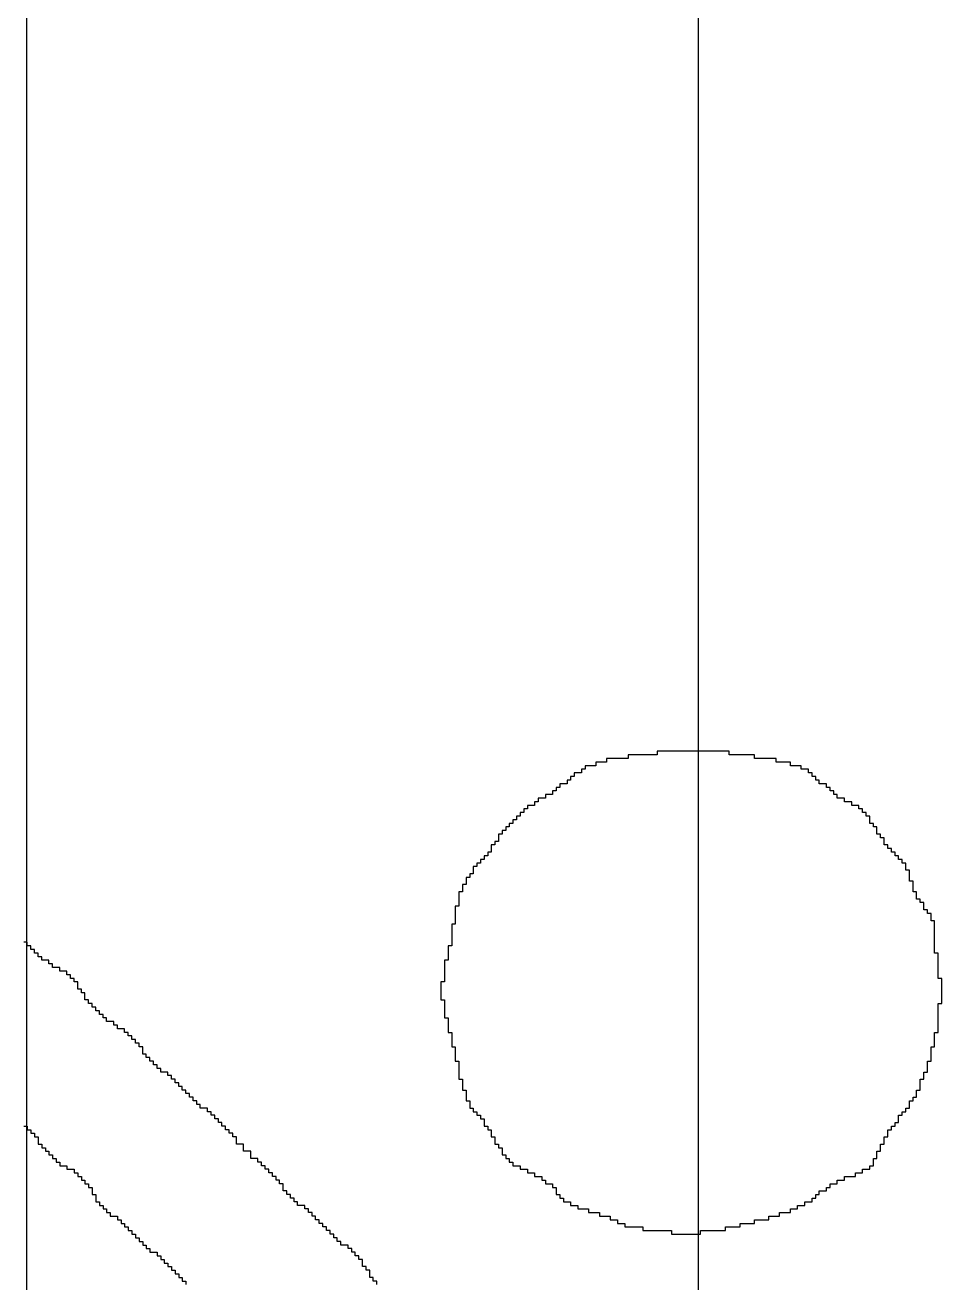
# Model space of a CAD drawing. Header units: millimetres. Extents: x 9.6 to 105, y 7.6 to 66.9.
# Drawn here: x 89.5336 to 89.8812, y 21.8305 to 22.3076 of the extents above; entities that cross this region are included whole.
import ezdxf

# ---------------------------------------------------------------- set-up
doc = ezdxf.new("R2010")
doc.units = ezdxf.units.MM
for name, color, linetype in [('BottomOverlay', 54, 'Continuous'), ('DrillDrawing', 1, 'Continuous'), ('TopLayer', 1, 'Continuous')]:
    doc.layers.add(name, color=color, linetype=linetype)

msp = doc.modelspace()

# ---------------------------------------------------------------- linework, layer by layer
at = {"layer": 'BottomOverlay'}
for p, q in [((89.53438, 21.95971), (89.53301, 21.95971)), ((89.53438, 21.95834), (89.53438, 21.95971)), ((89.53575, 21.95834), (89.53438, 21.95834)), ((89.53575, 21.95698), (89.53575, 21.95834)), ((89.53712, 21.95698), (89.53575, 21.95698)), ((89.53712, 21.95561), (89.53712, 21.95698)), ((89.53848, 21.95561), (89.53712, 21.95561)), ((89.53848, 21.95424), (89.53848, 21.95561)), ((89.53985, 21.95424), (89.53848, 21.95424)), ((89.53985, 21.95287), (89.53985, 21.95424)), ((89.54258, 21.95287), (89.53985, 21.95287)), ((89.54258, 21.95151), (89.54258, 21.95287)), ((89.54395, 21.95151), (89.54258, 21.95151)), ((89.54395, 21.95014), (89.54395, 21.95151)), ((89.54668, 21.95014), (89.54395, 21.95014)), ((89.54668, 21.94878), (89.54668, 21.95014)), ((89.54942, 21.94878), (89.54668, 21.94878)), ((89.54942, 21.94741), (89.54942, 21.94878)), ((89.55079, 21.94741), (89.54942, 21.94741)), ((89.55079, 21.94604), (89.55079, 21.94741)), ((89.55215, 21.94604), (89.55079, 21.94604)), ((89.55215, 21.94467), (89.55215, 21.94604)), ((89.55352, 21.94467), (89.55215, 21.94467)), ((89.55352, 21.94331), (89.55352, 21.94467)), ((89.55352, 21.94194), (89.55352, 21.94331)), ((89.55489, 21.94194), (89.55352, 21.94194)), ((89.55489, 21.94057), (89.55489, 21.94194)), ((89.55625, 21.94057), (89.55489, 21.94057)), ((89.55625, 21.9392), (89.55625, 21.94057)), ((89.55625, 21.93784), (89.55625, 21.9392)), ((89.55762, 21.93784), (89.55625, 21.93784)), ((89.55762, 21.93647), (89.55762, 21.93784)), ((89.55899, 21.93647), (89.55762, 21.93647)), ((89.55899, 21.9351), (89.55899, 21.93647)), ((89.56035, 21.9351), (89.55899, 21.9351)), ((89.56035, 21.93374), (89.56035, 21.9351)), ((89.56172, 21.93374), (89.56035, 21.93374)), ((89.56172, 21.93237), (89.56172, 21.93374)), ((89.56309, 21.93237), (89.56172, 21.93237)), ((89.56309, 21.931), (89.56309, 21.93237)), ((89.56446, 21.931), (89.56309, 21.931)), ((89.56446, 21.92964), (89.56446, 21.931)), ((89.56719, 21.92964), (89.56446, 21.92964)), ((89.56719, 21.92827), (89.56719, 21.92964)), ((89.56856, 21.92827), (89.56719, 21.92827)), ((89.56856, 21.9269), (89.56856, 21.92827)), ((89.57129, 21.9269), (89.56856, 21.9269)), ((89.57129, 21.92554), (89.57129, 21.9269)), ((89.57266, 21.92554), (89.57129, 21.92554)), ((89.57266, 21.92417), (89.57266, 21.92554)), ((89.57402, 21.92417), (89.57266, 21.92417)), ((89.57402, 21.9228), (89.57402, 21.92417)), ((89.57539, 21.9228), (89.57402, 21.9228)), ((89.57539, 21.92143), (89.57539, 21.9228)), ((89.57676, 21.92143), (89.57539, 21.92143)), ((89.57676, 21.92007), (89.57676, 21.92143)), ((89.57813, 21.92007), (89.57676, 21.92007)), ((89.57813, 21.9187), (89.57813, 21.92007)), ((89.57813, 21.91733), (89.57813, 21.9187)), ((89.57949, 21.91733), (89.57813, 21.91733)), ((89.57949, 21.91597), (89.57949, 21.91733)), ((89.58086, 21.91597), (89.57949, 21.91597)), ((89.58086, 21.9146), (89.58086, 21.91597)), ((89.58223, 21.9146), (89.58086, 21.9146)), ((89.58223, 21.91323), (89.58223, 21.9146)), ((89.5836, 21.91323), (89.58223, 21.91323)), ((89.5836, 21.91187), (89.5836, 21.91323)), ((89.58496, 21.91187), (89.5836, 21.91187)), ((89.58496, 21.9105), (89.58496, 21.91187)), ((89.58769, 21.9105), (89.58496, 21.9105)), ((89.58769, 21.90913), (89.58769, 21.9105)), ((89.58906, 21.90913), (89.58769, 21.90913)), ((89.58906, 21.90776), (89.58906, 21.90913)), ((89.59043, 21.90776), (89.58906, 21.90776)), ((89.59043, 21.9064), (89.59043, 21.90776)), ((89.5918, 21.9064), (89.59043, 21.9064)), ((89.5918, 21.90503), (89.5918, 21.9064)), ((89.59316, 21.90503), (89.5918, 21.90503)), ((89.59316, 21.90366), (89.59316, 21.90503)), ((89.59453, 21.90366), (89.59316, 21.90366)), ((89.59453, 21.9023), (89.59453, 21.90366)), ((89.5959, 21.9023), (89.59453, 21.9023)), ((89.5959, 21.90093), (89.5959, 21.9023)), ((89.59726, 21.90093), (89.5959, 21.90093)), ((89.59726, 21.89956), (89.59726, 21.90093)), ((89.59863, 21.89956), (89.59726, 21.89956)), ((89.59863, 21.8982), (89.59863, 21.89956)), ((89.6, 21.8982), (89.59863, 21.8982)), ((89.6, 21.89683), (89.6, 21.8982)), ((89.60273, 21.89683), (89.6, 21.89683)), ((89.60273, 21.89546), (89.60273, 21.89683)), ((89.6041, 21.89546), (89.60273, 21.89546)), ((89.6041, 21.89409), (89.6041, 21.89546)), ((89.60547, 21.89409), (89.6041, 21.89409)), ((89.60547, 21.89273), (89.60547, 21.89409)), ((89.53301, 21.88999), (89.53438, 21.88999)), ((89.53438, 21.88999), (89.53438, 21.88863)), ((89.60683, 21.89273), (89.60547, 21.89273)), ((89.60683, 21.89136), (89.60683, 21.89273)), ((89.6082, 21.89136), (89.60683, 21.89136)), ((89.6082, 21.88999), (89.6082, 21.89136)), ((89.60957, 21.88999), (89.6082, 21.88999)), ((89.60957, 21.88863), (89.60957, 21.88999)), ((89.53438, 21.88863), (89.53575, 21.88863)), ((89.53575, 21.88863), (89.53575, 21.88726)), ((89.53575, 21.88726), (89.53712, 21.88726)), ((89.53712, 21.88726), (89.53712, 21.88589)), ((89.53712, 21.88589), (89.53848, 21.88589)), ((89.53848, 21.88589), (89.53848, 21.88453)), ((89.53848, 21.88453), (89.53848, 21.88316)), ((89.61093, 21.88863), (89.60957, 21.88863)), ((89.61093, 21.88726), (89.61093, 21.88863)), ((89.6123, 21.88726), (89.61093, 21.88726)), ((89.6123, 21.88589), (89.6123, 21.88726)), ((89.61367, 21.88589), (89.6123, 21.88589)), ((89.61367, 21.88453), (89.61367, 21.88589)), ((89.61367, 21.88316), (89.61367, 21.88453)), ((89.53848, 21.88316), (89.53985, 21.88316)), ((89.53985, 21.88316), (89.53985, 21.88179)), ((89.53985, 21.88179), (89.54122, 21.88179)), ((89.54122, 21.88179), (89.54122, 21.88042)), ((89.54122, 21.88042), (89.54258, 21.88042)), ((89.54258, 21.88042), (89.54258, 21.87906)), ((89.6164, 21.88316), (89.61367, 21.88316)), ((89.6164, 21.88179), (89.6164, 21.88316)), ((89.6164, 21.88042), (89.6164, 21.88179)), ((89.61914, 21.88042), (89.6164, 21.88042)), ((89.61914, 21.87906), (89.61914, 21.88042)), ((89.54258, 21.87906), (89.54395, 21.87906)), ((89.54395, 21.87906), (89.54395, 21.87769)), ((89.54395, 21.87769), (89.54532, 21.87769)), ((89.54532, 21.87769), (89.54532, 21.87632)), ((89.54532, 21.87632), (89.54668, 21.87632)), ((89.54668, 21.87632), (89.54668, 21.87495)), ((89.54668, 21.87495), (89.54942, 21.87495)), ((89.54942, 21.87495), (89.54942, 21.87359)), ((89.61914, 21.87769), (89.61914, 21.87906)), ((89.62187, 21.87769), (89.61914, 21.87769)), ((89.62187, 21.87632), (89.62187, 21.87769)), ((89.62324, 21.87632), (89.62187, 21.87632)), ((89.62324, 21.87495), (89.62324, 21.87632)), ((89.6246, 21.87495), (89.62324, 21.87495)), ((89.6246, 21.87359), (89.6246, 21.87495)), ((89.54942, 21.87359), (89.55215, 21.87359)), ((89.55215, 21.87359), (89.55215, 21.87222)), ((89.55215, 21.87222), (89.55352, 21.87222)), ((89.55352, 21.87222), (89.55352, 21.87086)), ((89.55352, 21.87086), (89.55489, 21.87086)), ((89.55489, 21.87086), (89.55489, 21.86949)), ((89.62597, 21.87359), (89.6246, 21.87359)), ((89.62597, 21.87222), (89.62597, 21.87359)), ((89.62734, 21.87222), (89.62597, 21.87222)), ((89.62734, 21.87086), (89.62734, 21.87222)), ((89.62871, 21.87086), (89.62734, 21.87086)), ((89.62871, 21.86949), (89.62871, 21.87086)), ((89.55489, 21.86949), (89.55625, 21.86949)), ((89.55625, 21.86949), (89.55625, 21.86812)), ((89.55625, 21.86812), (89.55762, 21.86812)), ((89.55762, 21.86812), (89.55762, 21.86675)), ((89.55762, 21.86675), (89.55899, 21.86675)), ((89.55899, 21.86675), (89.55899, 21.86539)), ((89.55899, 21.86539), (89.55899, 21.86402)), ((89.63007, 21.86949), (89.62871, 21.86949)), ((89.63007, 21.86812), (89.63007, 21.86949)), ((89.63144, 21.86812), (89.63007, 21.86812)), ((89.63144, 21.86675), (89.63144, 21.86812)), ((89.63144, 21.86539), (89.63144, 21.86675)), ((89.63281, 21.86539), (89.63144, 21.86539)), ((89.63281, 21.86402), (89.63281, 21.86539)), ((89.55899, 21.86402), (89.56035, 21.86402)), ((89.56035, 21.86402), (89.56035, 21.86265)), ((89.56035, 21.86265), (89.56035, 21.86128)), ((89.56035, 21.86128), (89.56172, 21.86128)), ((89.56172, 21.86128), (89.56172, 21.85992)), ((89.63417, 21.86402), (89.63281, 21.86402)), ((89.63417, 21.86265), (89.63417, 21.86402)), ((89.63554, 21.86265), (89.63417, 21.86265)), ((89.63554, 21.86128), (89.63554, 21.86265)), ((89.63691, 21.86128), (89.63554, 21.86128)), ((89.63691, 21.85992), (89.63691, 21.86128)), ((89.56172, 21.85992), (89.56309, 21.85992)), ((89.56309, 21.85992), (89.56309, 21.85855)), ((89.56309, 21.85855), (89.56446, 21.85855)), ((89.56446, 21.85855), (89.56446, 21.85719)), ((89.56446, 21.85719), (89.56582, 21.85719)), ((89.56582, 21.85719), (89.56582, 21.85582)), ((89.56582, 21.85582), (89.56856, 21.85582)), ((89.56856, 21.85582), (89.56856, 21.85445)), ((89.63964, 21.85992), (89.63691, 21.85992)), ((89.63964, 21.85855), (89.63964, 21.85992)), ((89.64101, 21.85855), (89.63964, 21.85855)), ((89.64101, 21.85719), (89.64101, 21.85855)), ((89.64238, 21.85719), (89.64101, 21.85719)), ((89.64238, 21.85582), (89.64238, 21.85719)), ((89.64374, 21.85582), (89.64238, 21.85582)), ((89.64374, 21.85445), (89.64374, 21.85582)), ((89.56856, 21.85445), (89.56992, 21.85445)), ((89.56992, 21.85445), (89.56992, 21.85308)), ((89.56992, 21.85308), (89.57129, 21.85308)), ((89.57129, 21.85308), (89.57129, 21.85172)), ((89.57129, 21.85172), (89.57266, 21.85172)), ((89.57266, 21.85172), (89.57266, 21.85035)), ((89.64511, 21.85445), (89.64374, 21.85445)), ((89.64511, 21.85308), (89.64511, 21.85445)), ((89.64648, 21.85308), (89.64511, 21.85308)), ((89.64648, 21.85172), (89.64648, 21.85308)), ((89.64784, 21.85172), (89.64648, 21.85172)), ((89.64784, 21.85035), (89.64784, 21.85172)), ((89.57266, 21.85035), (89.57402, 21.85035)), ((89.57402, 21.85035), (89.57402, 21.84898)), ((89.57402, 21.84898), (89.57539, 21.84898)), ((89.57539, 21.84898), (89.57539, 21.84761)), ((89.57539, 21.84761), (89.57676, 21.84761)), ((89.57676, 21.84761), (89.57676, 21.84625)), ((89.57676, 21.84625), (89.57813, 21.84625)), ((89.57813, 21.84625), (89.57813, 21.84488)), ((89.64921, 21.85035), (89.64784, 21.85035)), ((89.64921, 21.84898), (89.64921, 21.85035)), ((89.65058, 21.84898), (89.64921, 21.84898)), ((89.65058, 21.84761), (89.65058, 21.84898)), ((89.65194, 21.84761), (89.65058, 21.84761)), ((89.65194, 21.84625), (89.65194, 21.84761)), ((89.65331, 21.84625), (89.65194, 21.84625)), ((89.65331, 21.84488), (89.65331, 21.84625)), ((89.57813, 21.84488), (89.57949, 21.84488)), ((89.57949, 21.84488), (89.57949, 21.84351)), ((89.57949, 21.84351), (89.58086, 21.84351)), ((89.58086, 21.84351), (89.58086, 21.84215)), ((89.58086, 21.84215), (89.5836, 21.84215)), ((89.5836, 21.84215), (89.5836, 21.84078)), ((89.65605, 21.84488), (89.65331, 21.84488)), ((89.65605, 21.84351), (89.65605, 21.84488)), ((89.65741, 21.84351), (89.65605, 21.84351)), ((89.65741, 21.84215), (89.65741, 21.84351)), ((89.65878, 21.84215), (89.65741, 21.84215)), ((89.65878, 21.84078), (89.65878, 21.84215)), ((89.5836, 21.84078), (89.58496, 21.84078)), ((89.58496, 21.84078), (89.58496, 21.83941)), ((89.58496, 21.83941), (89.58633, 21.83941)), ((89.58633, 21.83941), (89.58633, 21.83805)), ((89.58633, 21.83805), (89.58769, 21.83805)), ((89.58769, 21.83805), (89.58769, 21.83668)), ((89.58769, 21.83668), (89.58906, 21.83668)), ((89.58906, 21.83668), (89.58906, 21.83531)), ((89.66015, 21.84078), (89.65878, 21.84078)), ((89.66015, 21.83941), (89.66015, 21.84078)), ((89.66151, 21.83941), (89.66015, 21.83941)), ((89.66151, 21.83805), (89.66151, 21.83941)), ((89.66151, 21.83668), (89.66151, 21.83805)), ((89.66288, 21.83668), (89.66151, 21.83668)), ((89.66288, 21.83531), (89.66288, 21.83668)), ((89.58906, 21.83531), (89.59043, 21.83531)), ((89.59043, 21.83531), (89.59043, 21.83395)), ((89.59043, 21.83395), (89.5918, 21.83395)), ((89.5918, 21.83395), (89.5918, 21.83258)), ((89.5918, 21.83258), (89.59316, 21.83258)), ((89.59316, 21.83258), (89.59316, 21.83121)), ((89.66425, 21.83531), (89.66288, 21.83531)), ((89.66425, 21.83395), (89.66425, 21.83531)), ((89.66425, 21.83258), (89.66425, 21.83395)), ((89.66561, 21.83258), (89.66425, 21.83258)), ((89.66561, 21.83121), (89.66561, 21.83258)), ((89.59316, 21.83121), (89.59453, 21.83121)), ((89.59453, 21.83121), (89.59453, 21.82984)), ((89.66698, 21.83121), (89.66561, 21.83121)), ((89.66698, 21.82984), (89.66698, 21.83121))]:
    msp.add_line(p, q, dxfattribs=at)
at = {"layer": 'DrillDrawing'}
for p, q in [((89.77325, 22.03216), (89.77325, 22.0308)), ((89.80059, 22.03216), (89.77325, 22.03216)), ((89.80059, 22.0308), (89.80059, 22.03216)), ((89.75411, 22.02806), (89.75001, 22.02806)), ((89.75001, 22.02806), (89.75001, 22.02669)), ((89.76231, 22.02943), (89.75411, 22.02943)), ((89.75411, 22.02943), (89.75411, 22.02806)), ((89.77325, 22.0308), (89.76231, 22.0308)), ((89.76231, 22.0308), (89.76231, 22.02943)), ((89.81016, 22.0308), (89.80059, 22.0308)), ((89.81016, 22.02943), (89.81016, 22.0308)), ((89.81836, 22.02943), (89.81016, 22.02943)), ((89.81836, 22.02806), (89.81836, 22.02943)), ((89.82383, 22.02806), (89.81836, 22.02806)), ((89.82383, 22.02669), (89.82383, 22.02806)), ((89.74181, 22.02259), (89.74044, 22.02259)), ((89.74044, 22.02259), (89.74044, 22.02123)), ((89.74454, 22.02396), (89.74181, 22.02396)), ((89.74181, 22.02396), (89.74181, 22.02259)), ((89.74591, 22.02533), (89.74454, 22.02533)), ((89.74454, 22.02533), (89.74454, 22.02396)), ((89.75001, 22.02669), (89.74591, 22.02669)), ((89.74591, 22.02669), (89.74591, 22.02533)), ((89.82793, 22.02669), (89.82383, 22.02669)), ((89.82793, 22.02533), (89.82793, 22.02669)), ((89.83067, 22.02533), (89.82793, 22.02533)), ((89.83067, 22.02396), (89.83067, 22.02533)), ((89.83203, 22.02396), (89.83067, 22.02396)), ((89.83203, 22.02259), (89.83203, 22.02396)), ((89.8334, 22.02259), (89.83203, 22.02259)), ((89.8334, 22.02123), (89.8334, 22.02259)), ((89.73634, 22.01849), (89.73497, 22.01849)), ((89.73497, 22.01849), (89.73497, 22.01713)), ((89.73908, 22.01986), (89.73634, 22.01986)), ((89.73634, 22.01986), (89.73634, 22.01849)), ((89.74044, 22.02123), (89.73908, 22.02123)), ((89.73908, 22.02123), (89.73908, 22.01986)), ((89.83477, 22.02123), (89.8334, 22.02123)), ((89.83477, 22.01986), (89.83477, 22.02123)), ((89.8375, 22.01986), (89.83477, 22.01986)), ((89.8375, 22.01849), (89.8375, 22.01986)), ((89.83887, 22.01849), (89.8375, 22.01849)), ((89.83887, 22.01713), (89.83887, 22.01849)), ((89.72814, 22.01302), (89.72677, 22.01302)), ((89.72677, 22.01302), (89.72677, 22.01166)), ((89.73087, 22.01439), (89.72814, 22.01439)), ((89.72814, 22.01439), (89.72814, 22.01302)), ((89.73361, 22.01576), (89.73087, 22.01576)), ((89.73087, 22.01576), (89.73087, 22.01439)), ((89.73497, 22.01713), (89.73361, 22.01713)), ((89.73361, 22.01713), (89.73361, 22.01576)), ((89.84023, 22.01713), (89.83887, 22.01713)), ((89.84023, 22.01576), (89.84023, 22.01713)), ((89.8416, 22.01576), (89.84023, 22.01576)), ((89.8416, 22.01439), (89.8416, 22.01576)), ((89.84434, 22.01439), (89.8416, 22.01439)), ((89.84434, 22.01302), (89.84434, 22.01439)), ((89.84707, 22.01302), (89.84434, 22.01302)), ((89.84707, 22.01166), (89.84707, 22.01302)), ((89.72267, 22.00892), (89.7213, 22.00892)), ((89.7213, 22.00892), (89.7213, 22.00756)), ((89.72404, 22.01029), (89.72267, 22.01029)), ((89.72267, 22.01029), (89.72267, 22.00892)), ((89.72677, 22.01166), (89.72404, 22.01166)), ((89.72404, 22.01166), (89.72404, 22.01029)), ((89.84981, 22.01166), (89.84707, 22.01166)), ((89.84981, 22.01029), (89.84981, 22.01166)), ((89.85117, 22.01029), (89.84981, 22.01029)), ((89.85117, 22.00892), (89.85117, 22.01029)), ((89.85254, 22.00892), (89.85117, 22.00892)), ((89.85254, 22.00756), (89.85254, 22.00892)), ((89.7172, 22.00346), (89.71584, 22.00346)), ((89.71584, 22.00346), (89.71584, 22.00209)), ((89.71857, 22.00482), (89.7172, 22.00482)), ((89.7172, 22.00482), (89.7172, 22.00346)), ((89.71994, 22.00619), (89.71857, 22.00619)), ((89.71857, 22.00619), (89.71857, 22.00482)), ((89.7213, 22.00756), (89.71994, 22.00756)), ((89.71994, 22.00756), (89.71994, 22.00619)), ((89.8539, 22.00756), (89.85254, 22.00756)), ((89.8539, 22.00619), (89.8539, 22.00756)), ((89.8539, 22.00482), (89.8539, 22.00619)), ((89.85527, 22.00482), (89.8539, 22.00482)), ((89.85527, 22.00346), (89.85527, 22.00482)), ((89.85664, 22.00346), (89.85527, 22.00346)), ((89.85664, 22.00209), (89.85664, 22.00346)), ((89.71447, 22.00072), (89.7131, 22.00072)), ((89.7131, 22.00072), (89.7131, 21.99935)), ((89.7131, 21.99935), (89.7131, 21.99799)), ((89.71584, 22.00209), (89.71447, 22.00209)), ((89.71447, 22.00209), (89.71447, 22.00072)), ((89.85664, 22.00072), (89.85664, 22.00209)), ((89.85801, 22.00072), (89.85664, 22.00072)), ((89.85801, 21.99935), (89.85801, 22.00072)), ((89.85937, 21.99935), (89.85801, 21.99935)), ((89.85937, 21.99799), (89.85937, 21.99935)), ((89.71037, 21.99389), (89.709, 21.99389)), ((89.709, 21.99389), (89.709, 21.99252)), ((89.71174, 21.99662), (89.71037, 21.99662)), ((89.71037, 21.99662), (89.71037, 21.99525)), ((89.71037, 21.99525), (89.71037, 21.99389)), ((89.7131, 21.99799), (89.71174, 21.99799)), ((89.71174, 21.99799), (89.71174, 21.99662)), ((89.85937, 21.99662), (89.85937, 21.99799)), ((89.86074, 21.99662), (89.85937, 21.99662)), ((89.86074, 21.99525), (89.86074, 21.99662)), ((89.86211, 21.99525), (89.86074, 21.99525)), ((89.86211, 21.99389), (89.86211, 21.99525)), ((89.86348, 21.99389), (89.86211, 21.99389)), ((89.86348, 21.99252), (89.86348, 21.99389)), ((89.70627, 21.98979), (89.7049, 21.98979)), ((89.7049, 21.98979), (89.7049, 21.98842)), ((89.70763, 21.99115), (89.70627, 21.99115)), ((89.70627, 21.99115), (89.70627, 21.98979)), ((89.709, 21.99252), (89.70763, 21.99252)), ((89.70763, 21.99252), (89.70763, 21.99115)), ((89.86484, 21.99252), (89.86348, 21.99252)), ((89.86484, 21.99115), (89.86484, 21.99252)), ((89.86621, 21.99115), (89.86484, 21.99115)), ((89.86621, 21.98979), (89.86621, 21.99115)), ((89.86757, 21.98979), (89.86621, 21.98979)), ((89.86757, 21.98842), (89.86757, 21.98979)), ((89.70217, 21.98432), (89.7008, 21.98432)), ((89.7008, 21.98432), (89.7008, 21.98295)), ((89.70353, 21.98568), (89.70217, 21.98568)), ((89.70217, 21.98568), (89.70217, 21.98432)), ((89.7049, 21.98842), (89.70353, 21.98842)), ((89.70353, 21.98842), (89.70353, 21.98705)), ((89.70353, 21.98705), (89.70353, 21.98568)), ((89.86757, 21.98705), (89.86757, 21.98842)), ((89.86894, 21.98705), (89.86757, 21.98705)), ((89.86894, 21.98568), (89.86894, 21.98705)), ((89.86894, 21.98432), (89.86894, 21.98568)), ((89.86894, 21.98295), (89.86894, 21.98432)), ((89.7008, 21.98158), (89.69943, 21.98158)), ((89.69943, 21.98158), (89.69943, 21.98022)), ((89.69943, 21.98022), (89.69943, 21.97885)), ((89.7008, 21.98295), (89.7008, 21.98158)), ((89.87031, 21.98295), (89.86894, 21.98295)), ((89.87031, 21.98158), (89.87031, 21.98295)), ((89.87031, 21.98022), (89.87031, 21.98158)), ((89.87031, 21.97885), (89.87031, 21.98022)), ((89.69943, 21.97885), (89.69807, 21.97885)), ((89.69807, 21.97885), (89.69807, 21.97748)), ((89.69807, 21.97748), (89.69807, 21.97612)), ((89.69807, 21.97612), (89.69807, 21.97475)), ((89.69807, 21.97475), (89.69807, 21.97338)), ((89.87168, 21.97885), (89.87031, 21.97885)), ((89.87168, 21.97748), (89.87168, 21.97885)), ((89.87168, 21.97612), (89.87168, 21.97748)), ((89.87304, 21.97612), (89.87168, 21.97612)), ((89.87304, 21.97475), (89.87304, 21.97612)), ((89.87441, 21.97475), (89.87304, 21.97475)), ((89.87441, 21.97338), (89.87441, 21.97475)), ((89.69807, 21.97338), (89.6967, 21.97338)), ((89.6967, 21.97338), (89.6967, 21.97201)), ((89.6967, 21.97201), (89.6967, 21.97065)), ((89.6967, 21.97065), (89.6967, 21.96928)), ((89.87441, 21.97201), (89.87441, 21.97338)), ((89.87578, 21.97201), (89.87441, 21.97201)), ((89.87578, 21.97065), (89.87578, 21.97201)), ((89.87715, 21.97065), (89.87578, 21.97065)), ((89.87715, 21.96928), (89.87715, 21.97065)), ((89.6967, 21.96654), (89.69533, 21.96654)), ((89.69533, 21.96654), (89.69533, 21.96518)), ((89.69533, 21.96518), (89.69533, 21.96381)), ((89.6967, 21.96928), (89.6967, 21.96791)), ((89.6967, 21.96791), (89.6967, 21.96654)), ((89.87715, 21.96791), (89.87715, 21.96928)), ((89.87851, 21.96791), (89.87715, 21.96791)), ((89.87851, 21.96654), (89.87851, 21.96791)), ((89.87851, 21.96518), (89.87851, 21.96654)), ((89.87851, 21.96381), (89.87851, 21.96518)), ((89.69533, 21.96381), (89.69533, 21.96245)), ((89.69533, 21.96245), (89.69533, 21.96108)), ((89.69533, 21.96108), (89.69533, 21.95971)), ((89.87851, 21.96245), (89.87851, 21.96381)), ((89.87851, 21.96108), (89.87851, 21.96245)), ((89.87851, 21.95971), (89.87851, 21.96108)), ((89.69533, 21.95834), (89.69396, 21.95834)), ((89.69396, 21.95834), (89.69396, 21.95698)), ((89.69396, 21.95698), (89.69396, 21.95561)), ((89.69396, 21.95561), (89.69396, 21.95424)), ((89.69533, 21.95971), (89.69533, 21.95834)), ((89.87851, 21.95834), (89.87851, 21.95971)), ((89.87851, 21.95698), (89.87851, 21.95834)), ((89.87851, 21.95561), (89.87851, 21.95698)), ((89.87988, 21.95561), (89.87851, 21.95561)), ((89.87988, 21.95424), (89.87988, 21.95561)), ((89.69396, 21.95287), (89.6926, 21.95287)), ((89.6926, 21.95287), (89.6926, 21.95151)), ((89.6926, 21.95151), (89.6926, 21.95014)), ((89.69396, 21.95424), (89.69396, 21.95287)), ((89.87988, 21.95287), (89.87988, 21.95424)), ((89.87988, 21.95151), (89.87988, 21.95287)), ((89.87988, 21.95014), (89.87988, 21.95151)), ((89.6926, 21.95014), (89.6926, 21.94878)), ((89.6926, 21.94878), (89.6926, 21.94741)), ((89.6926, 21.94741), (89.6926, 21.94604)), ((89.87988, 21.94878), (89.87988, 21.95014)), ((89.87988, 21.94741), (89.87988, 21.94878)), ((89.87988, 21.94604), (89.87988, 21.94741)), ((89.6926, 21.94467), (89.69123, 21.94467)), ((89.69123, 21.94467), (89.69123, 21.94331)), ((89.69123, 21.94331), (89.69123, 21.94194)), ((89.69123, 21.94194), (89.69123, 21.94057)), ((89.6926, 21.94604), (89.6926, 21.94467)), ((89.88125, 21.94604), (89.87988, 21.94604)), ((89.88125, 21.94467), (89.88125, 21.94604)), ((89.88125, 21.94331), (89.88125, 21.94467)), ((89.88125, 21.94194), (89.88125, 21.94331)), ((89.88125, 21.94057), (89.88125, 21.94194)), ((89.69123, 21.94057), (89.69123, 21.9392)), ((89.69123, 21.9392), (89.69123, 21.93784)), ((89.69123, 21.93784), (89.6926, 21.93784)), ((89.6926, 21.93784), (89.6926, 21.93647)), ((89.88125, 21.9392), (89.88125, 21.94057)), ((89.88125, 21.93784), (89.88125, 21.9392)), ((89.88125, 21.93647), (89.88125, 21.93784)), ((89.6926, 21.93647), (89.6926, 21.9351)), ((89.6926, 21.9351), (89.6926, 21.93374)), ((89.6926, 21.93374), (89.6926, 21.93237)), ((89.6926, 21.93237), (89.6926, 21.931)), ((89.87988, 21.9351), (89.87988, 21.93647)), ((89.87988, 21.93647), (89.88125, 21.93647)), ((89.87988, 21.93374), (89.87988, 21.9351)), ((89.87988, 21.93237), (89.87988, 21.93374)), ((89.87988, 21.931), (89.87988, 21.93237)), ((89.6926, 21.931), (89.69396, 21.931)), ((89.69396, 21.931), (89.69396, 21.92964)), ((89.69396, 21.92964), (89.69396, 21.92827)), ((89.69396, 21.92827), (89.69396, 21.9269)), ((89.87988, 21.92964), (89.87988, 21.931)), ((89.87988, 21.92827), (89.87988, 21.92964)), ((89.87988, 21.9269), (89.87988, 21.92827)), ((89.69396, 21.9269), (89.69396, 21.92554)), ((89.69396, 21.92554), (89.69533, 21.92554)), ((89.69533, 21.92554), (89.69533, 21.92417)), ((89.69533, 21.92417), (89.69533, 21.9228)), ((89.69533, 21.9228), (89.69533, 21.92143)), ((89.87851, 21.92417), (89.87851, 21.92554)), ((89.87851, 21.92554), (89.87988, 21.92554)), ((89.87851, 21.9228), (89.87851, 21.92417)), ((89.87851, 21.92143), (89.87851, 21.9228)), ((89.87988, 21.92554), (89.87988, 21.9269)), ((89.69533, 21.92143), (89.69533, 21.92007)), ((89.69533, 21.92007), (89.6967, 21.92007)), ((89.6967, 21.92007), (89.6967, 21.9187)), ((89.6967, 21.9187), (89.6967, 21.91733)), ((89.87715, 21.9187), (89.87715, 21.92007)), ((89.87715, 21.92007), (89.87851, 21.92007)), ((89.87715, 21.91733), (89.87715, 21.9187)), ((89.87851, 21.92007), (89.87851, 21.92143)), ((89.6967, 21.91733), (89.6967, 21.91597)), ((89.6967, 21.91597), (89.6967, 21.9146)), ((89.6967, 21.9146), (89.69807, 21.9146)), ((89.69807, 21.9146), (89.69807, 21.91323)), ((89.69807, 21.91323), (89.69807, 21.91187)), ((89.87578, 21.91323), (89.87578, 21.9146)), ((89.87578, 21.9146), (89.87715, 21.9146)), ((89.87578, 21.91187), (89.87578, 21.91323)), ((89.87715, 21.91597), (89.87715, 21.91733)), ((89.87715, 21.9146), (89.87715, 21.91597)), ((89.69807, 21.91187), (89.69807, 21.9105)), ((89.69807, 21.9105), (89.69807, 21.90913)), ((89.69807, 21.90913), (89.69807, 21.90776)), ((89.87441, 21.90913), (89.87441, 21.9105)), ((89.87441, 21.9105), (89.87578, 21.9105)), ((89.87441, 21.90776), (89.87441, 21.90913)), ((89.87578, 21.9105), (89.87578, 21.91187)), ((89.69807, 21.90776), (89.69943, 21.90776)), ((89.69943, 21.90776), (89.69943, 21.9064)), ((89.69943, 21.9064), (89.69943, 21.90503)), ((89.69943, 21.90503), (89.69943, 21.90366)), ((89.69943, 21.90366), (89.7008, 21.90366)), ((89.7008, 21.90366), (89.7008, 21.9023)), ((89.87168, 21.9023), (89.87168, 21.90366)), ((89.87168, 21.90366), (89.87304, 21.90366)), ((89.87304, 21.9064), (89.87304, 21.90776)), ((89.87304, 21.90776), (89.87441, 21.90776)), ((89.87304, 21.90503), (89.87304, 21.9064)), ((89.87304, 21.90366), (89.87304, 21.90503)), ((89.7008, 21.9023), (89.7008, 21.90093)), ((89.7008, 21.90093), (89.7008, 21.89956)), ((89.7008, 21.89956), (89.70217, 21.89956)), ((89.70217, 21.89956), (89.70217, 21.8982)), ((89.86894, 21.8982), (89.86894, 21.89956)), ((89.86894, 21.89956), (89.87031, 21.89956)), ((89.87031, 21.89956), (89.87031, 21.90093)), ((89.87031, 21.90093), (89.87168, 21.90093)), ((89.87168, 21.90093), (89.87168, 21.9023)), ((89.70217, 21.8982), (89.70217, 21.89683)), ((89.70217, 21.89683), (89.70353, 21.89683)), ((89.70353, 21.89683), (89.70353, 21.89546)), ((89.70353, 21.89546), (89.7049, 21.89546)), ((89.7049, 21.89546), (89.7049, 21.89409)), ((89.7049, 21.89409), (89.70627, 21.89409)), ((89.70627, 21.89409), (89.70627, 21.89273)), ((89.86484, 21.89273), (89.86484, 21.89409)), ((89.86484, 21.89409), (89.86621, 21.89409)), ((89.86621, 21.89409), (89.86621, 21.89546)), ((89.86621, 21.89546), (89.86757, 21.89546)), ((89.86757, 21.89546), (89.86757, 21.89683)), ((89.86757, 21.89683), (89.86894, 21.89683)), ((89.86894, 21.89683), (89.86894, 21.8982)), ((89.70627, 21.89273), (89.70763, 21.89273)), ((89.70763, 21.89273), (89.70763, 21.89136)), ((89.70763, 21.89136), (89.70763, 21.88999)), ((89.70763, 21.88999), (89.709, 21.88999)), ((89.709, 21.88999), (89.709, 21.88863)), ((89.86211, 21.88863), (89.86211, 21.88999)), ((89.86211, 21.88999), (89.86348, 21.88999)), ((89.86348, 21.88999), (89.86348, 21.89136)), ((89.86348, 21.89136), (89.86484, 21.89136)), ((89.86484, 21.89136), (89.86484, 21.89273)), ((89.709, 21.88863), (89.71037, 21.88863)), ((89.71037, 21.88863), (89.71037, 21.88726)), ((89.71037, 21.88726), (89.71037, 21.88589)), ((89.71037, 21.88589), (89.71174, 21.88589)), ((89.71174, 21.88589), (89.71174, 21.88453)), ((89.71174, 21.88453), (89.71174, 21.88316)), ((89.85937, 21.88453), (89.85937, 21.88589)), ((89.85937, 21.88589), (89.86074, 21.88589)), ((89.85937, 21.88316), (89.85937, 21.88453)), ((89.86074, 21.88726), (89.86074, 21.88863)), ((89.86074, 21.88863), (89.86211, 21.88863)), ((89.86074, 21.88589), (89.86074, 21.88726)), ((89.71174, 21.88316), (89.7131, 21.88316)), ((89.7131, 21.88316), (89.7131, 21.88179)), ((89.7131, 21.88179), (89.71447, 21.88179)), ((89.71447, 21.88179), (89.71447, 21.88042)), ((89.71447, 21.88042), (89.71447, 21.87906)), ((89.85664, 21.87906), (89.85664, 21.88042)), ((89.85664, 21.88042), (89.85801, 21.88042)), ((89.85801, 21.88179), (89.85801, 21.88316)), ((89.85801, 21.88316), (89.85937, 21.88316)), ((89.85801, 21.88042), (89.85801, 21.88179)), ((89.71447, 21.87906), (89.71584, 21.87906)), ((89.71584, 21.87906), (89.71584, 21.87769)), ((89.71584, 21.87769), (89.7172, 21.87769)), ((89.7172, 21.87769), (89.7172, 21.87632)), ((89.7172, 21.87632), (89.71857, 21.87632)), ((89.71857, 21.87632), (89.71857, 21.87495)), ((89.71857, 21.87495), (89.7213, 21.87495)), ((89.7213, 21.87495), (89.7213, 21.87359)), ((89.8539, 21.87359), (89.8539, 21.87495)), ((89.8539, 21.87495), (89.85527, 21.87495)), ((89.85527, 21.87632), (89.85527, 21.87769)), ((89.85527, 21.87769), (89.85664, 21.87769)), ((89.85527, 21.87495), (89.85527, 21.87632)), ((89.85664, 21.87769), (89.85664, 21.87906)), ((89.7213, 21.87359), (89.72404, 21.87359)), ((89.72404, 21.87359), (89.72404, 21.87222)), ((89.72404, 21.87222), (89.72677, 21.87222)), ((89.72677, 21.87222), (89.72677, 21.87086)), ((89.72677, 21.87086), (89.72951, 21.87086)), ((89.72951, 21.87086), (89.72951, 21.86949)), ((89.84434, 21.86949), (89.84434, 21.87086)), ((89.84434, 21.87086), (89.84844, 21.87086)), ((89.84844, 21.87086), (89.84844, 21.87222)), ((89.84844, 21.87222), (89.85117, 21.87222)), ((89.85117, 21.87222), (89.85117, 21.87359)), ((89.85117, 21.87359), (89.8539, 21.87359)), ((89.72951, 21.86949), (89.73087, 21.86949)), ((89.73087, 21.86949), (89.73087, 21.86812)), ((89.73087, 21.86812), (89.73361, 21.86812)), ((89.73361, 21.86812), (89.73361, 21.86675)), ((89.73361, 21.86675), (89.73497, 21.86675)), ((89.73497, 21.86675), (89.73497, 21.86539)), ((89.73497, 21.86539), (89.73497, 21.86402)), ((89.83477, 21.86402), (89.83477, 21.86539)), ((89.83477, 21.86539), (89.8375, 21.86539)), ((89.8375, 21.86539), (89.8375, 21.86675)), ((89.8375, 21.86675), (89.83887, 21.86675)), ((89.83887, 21.86675), (89.83887, 21.86812)), ((89.83887, 21.86812), (89.8416, 21.86812)), ((89.8416, 21.86812), (89.8416, 21.86949)), ((89.8416, 21.86949), (89.84434, 21.86949)), ((89.73497, 21.86402), (89.73634, 21.86402)), ((89.73634, 21.86402), (89.73634, 21.86265)), ((89.73634, 21.86265), (89.73771, 21.86265)), ((89.73771, 21.86265), (89.73771, 21.86128)), ((89.73771, 21.86128), (89.74044, 21.86128)), ((89.74044, 21.86128), (89.74044, 21.85992)), ((89.8293, 21.85992), (89.8293, 21.86128)), ((89.8293, 21.86128), (89.83203, 21.86128)), ((89.83203, 21.86128), (89.83203, 21.86265)), ((89.83203, 21.86265), (89.8334, 21.86265)), ((89.8334, 21.86265), (89.8334, 21.86402)), ((89.8334, 21.86402), (89.83477, 21.86402)), ((89.74044, 21.85992), (89.74318, 21.85992)), ((89.74318, 21.85992), (89.74318, 21.85855)), ((89.74318, 21.85855), (89.74728, 21.85855)), ((89.74728, 21.85855), (89.74728, 21.85719)), ((89.74728, 21.85719), (89.75138, 21.85719)), ((89.75138, 21.85719), (89.75138, 21.85582)), ((89.75138, 21.85582), (89.75548, 21.85582)), ((89.75548, 21.85582), (89.75548, 21.85445)), ((89.81563, 21.85445), (89.81563, 21.85582)), ((89.81563, 21.85582), (89.81973, 21.85582)), ((89.81973, 21.85582), (89.81973, 21.85719)), ((89.81973, 21.85719), (89.82383, 21.85719)), ((89.82383, 21.85719), (89.82383, 21.85855)), ((89.82383, 21.85855), (89.82656, 21.85855)), ((89.82656, 21.85855), (89.82656, 21.85992)), ((89.82656, 21.85992), (89.8293, 21.85992)), ((89.75548, 21.85445), (89.75822, 21.85445)), ((89.75822, 21.85445), (89.75822, 21.85308)), ((89.75822, 21.85308), (89.76095, 21.85308)), ((89.76095, 21.85308), (89.76095, 21.85172)), ((89.76095, 21.85172), (89.76778, 21.85172)), ((89.76778, 21.85172), (89.76778, 21.85035)), ((89.79922, 21.85035), (89.79922, 21.85172)), ((89.79922, 21.85172), (89.80469, 21.85172)), ((89.80469, 21.85172), (89.80469, 21.85308)), ((89.80469, 21.85308), (89.81016, 21.85308)), ((89.81016, 21.85308), (89.81016, 21.85445)), ((89.81016, 21.85445), (89.81563, 21.85445)), ((89.76778, 21.85035), (89.77872, 21.85035)), ((89.77872, 21.85035), (89.77872, 21.84898)), ((89.77872, 21.84898), (89.78966, 21.84898)), ((89.78966, 21.84898), (89.78966, 21.85035)), ((89.78966, 21.85035), (89.79922, 21.85035))]:
    msp.add_line(p, q, dxfattribs=at)
at = {"layer": 'TopLayer'}
for p, q in [((89.5341, 24.98006), (89.5341, 21.59)), ((89.789, 21.59), (89.789, 24.98006))]:
    msp.add_line(p, q, dxfattribs=at)

doc.saveas('drawing.dxf')
